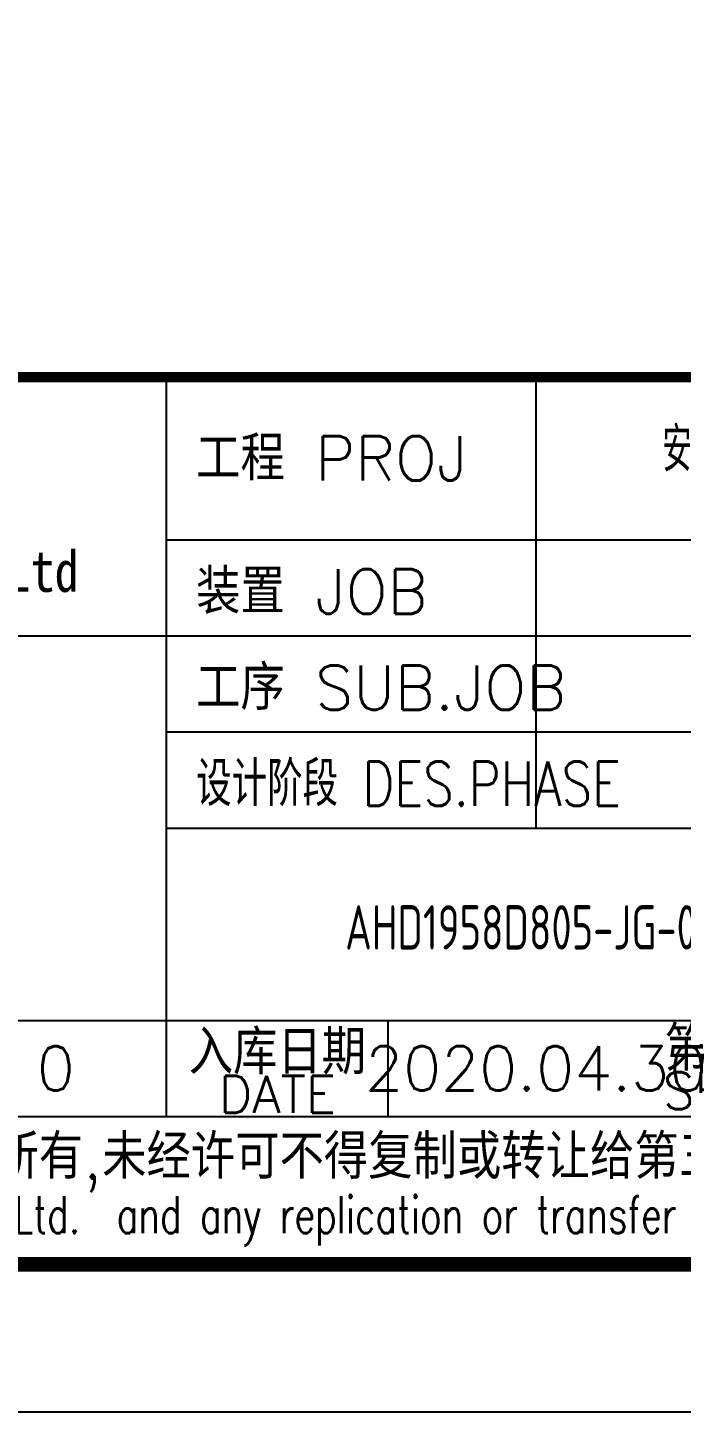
# Model space of a CAD drawing. Header units: millimetres. Extents: x 866309 to 879639, y 39442 to 44891.
# Drawn here: x 872045.2 to 872089.4, y 39448.6 to 39542.2 of the extents above; entities that cross this region are included whole.
import ezdxf
from ezdxf.enums import TextEntityAlignment as Align

# ---------------------------------------------------------------- set-up
doc = ezdxf.new("R2010")
doc.units = ezdxf.units.MM
doc.header["$LTSCALE"] = 1000
doc.header["$MEASUREMENT"] = 0
doc.layers.add('AXIS', color=3, linetype='Continuous')
doc.styles.add('ECEC_TQ', font='txt_l.shx', dxfattribs={"bigfont": 'hztxt_l.shx'})
doc.styles.add('ECEC_TQ_S', font='')
doc.styles.add('TSSD_REIN', font='tssdeng.shx', dxfattribs={"width": 0.7, "bigfont": 'tssdchn.shx'})
doc.styles.get('ECEC_TQ_S').set_extended_font_data('SimSun')

msp = doc.modelspace()

# ---------------------------------------------------------------- linework, layer by layer
for p, q in [((872054.569, 39468.627), (872054.569, 39518.627)), ((872079.569, 39488.127), (872079.569, 39518.627)), ((872054.569, 39507.627), (872124.569, 39507.627)), ((871944.569, 39501.127), (872054.569, 39501.127)), ((872054.569, 39501.127), (872124.569, 39501.127)), ((872054.569, 39494.627), (872124.569, 39494.627)), ((872054.569, 39488.127), (872124.569, 39488.127)), ((871999.569, 39475.127), (872124.569, 39475.127)), ((872069.569, 39468.627), (872069.569, 39475.127)), ((871944.569, 39468.627), (872124.569, 39468.627)), ((871944.569, 39458.627), (872124.569, 39458.627)), ((872134.569, 39448.627), (871293.569, 39448.627))]:
    msp.add_line(p, q)
at = {"color": 0, "const_width": 1}
msp.add_lwpolyline([(872124.569, 39458.627), (871318.569, 39458.627), (871318.569, 40032.627), (872124.569, 40032.627)], close=True, dxfattribs=at)
at = {"const_width": 0.7}
msp.add_lwpolyline([(872124.569, 39518.627), (871944.569, 39518.627)], dxfattribs=at)

# ---------------------------------------------------------------- texts
at = {"style": 'ECEC_TQ'}
for s, p in [('工程 PROJ', (872056.569, 39511.627)), ('装置 JOB', (872056.569, 39502.627)), ('工序 SUB.JOB', (872056.569, 39496.127))]:
    msp.add_text(s, height=3, dxfattribs=at).set_placement(p)
for s, height, style, width, p in [('Anhui Huadong Chemical & Medical Engineering Co.,Ltd', 2.8, 'ECEC_TQ_S', 0.85, (872006.518, 39505.127)), ('The proprietary right of this document belongs to Anhui Huadong Chemical And Medical Engineering  Co.,Ltd.  and any replication or transfer to the 3rd. side is forbidden without its permission. ', 2.5, 'ECEC_TQ', 0.72, (872034.569, 39461.627))]:
    msp.add_text(s, height=height, dxfattribs=dict(style=style, width=width)).set_placement(p, align=Align.MIDDLE)
at = {"style": 'ECEC_TQ', "width": 0.8}
msp.add_text('设计阶段 DES.PHASE', height=3, dxfattribs=at).set_placement((872056.569, 39489.627))
at = {"style": 'ECEC_TQ'}
for s, height, p in [('入库日期', 3, (872062.069, 39473.127)), ('第   张 共   张', 3, (872102.069, 39473.377)), ('DATE', 2.5, (872062.069, 39470.127)), ('SHEET NO  OF  ', 2.5, (872102.069, 39470.377)), ('本文件专有权属安徽华东化工医药工程有限责任公司所有,未经许可不得复制或转让给第三方', 3, (872034.569, 39465.627))]:
    msp.add_text(s, height=height, dxfattribs=at).set_placement(p, align=Align.MIDDLE)
for tag, text, p in [('0', '0', (872047.069, 39471.877)), ('2020.04.30', ' ', (872079.569, 39471.877))]:
    msp.add_attdef(tag, text=text, height=3, dxfattribs=at).set_placement(p, align=Align.MIDDLE)
at = {"layer": 'AXIS', "style": 'TSSD_REIN', "width": 0.7}
for s, p in [('安庆市凯莱高分子材料有限公司', (872102.069, 39513.903)), ('AHD1958D805-JG-03-06', (872081.347, 39481.42))]:
    msp.add_text(s, height=3, dxfattribs=at).set_placement(p, align=Align.MIDDLE)

doc.saveas('drawing.dxf')
